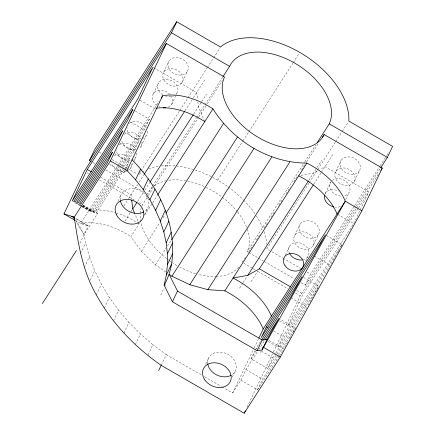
<?xml version="1.0" encoding="UTF-8"?>
<svg xmlns="http://www.w3.org/2000/svg" width="435" height="435" viewBox="0 0 435 435"><rect width="100%" height="100%" fill="white"/><g stroke="black" fill="none" stroke-linecap="round" stroke-linejoin="round"><path stroke-width="0.33" stroke-dasharray="2.17 1.63" d="M79.866 243.372L88.218 225.863L75.657 218.348M153.359 93.824L158.628 82.775M163.723 72.101L168.992 61.047M80.475 253.502L85.57 242.828L84.113 234.476L75.587 219.414M109.56 164.316L123.877 172.581L125.291 169.617M125.574 169.019L128.967 161.907L114.65 153.642M82.884 206.141L93.193 212.09L94.667 212.546L134.056 151.233L139.151 140.554L124.834 132.294M121.104 165.898L144.241 129.88L149.33 119.206L135.589 111.273M130.592 168.236L133.92 161.26M134.197 160.678L135.861 157.187M140.956 146.513L146.225 135.459M84.357 267.465L89.447 256.791L85.57 242.828M118.026 201.22L121.137 194.695M171.624 104.367L176.061 95.064M176.338 94.482L176.898 93.318M181.988 82.645A10.565 8.325 25.5 0 0 172.195 68.648A10.565 8.325 25.5 0 0 164.381 80.818A10.565 8.325 25.5 0 0 181.988 82.645L187.257 71.59A10.565 8.325 25.5 0 0 177.469 57.599A10.565 8.325 25.5 0 0 169.65 69.769A10.565 8.325 25.5 0 0 187.257 71.59M90.214 280.113L94.738 270.624L89.447 256.791M96.304 294.887L101.393 284.213L94.738 270.624M144.632 214.596L148.025 207.484M104.269 308.121L109.364 297.448L101.393 284.213M113.486 320.894L118.581 310.22L109.364 297.448M123.872 333.096L128.967 322.422L118.581 310.22M135.345 344.629L140.44 333.955L128.967 322.422M160.776 295.055L164.169 287.937M165.3 285.567L165.871 284.381M148.09 354.808L152.902 344.727L140.44 333.955M161.162 365.318L166.252 354.645L152.902 344.727M205.701 364.166L209.094 357.053M285.251 255.296L289.688 245.987M294.778 235.313L300.052 224.264M232.29 377.248L234.835 371.909M325.451 193.173L330.72 182.118A10.565 8.325 25.5 0 0 340.513 196.114M335.815 171.444L341.083 160.395M222.095 386.884L232.671 392.99L253.909 348.462M254.203 347.853L258.569 338.702M232.671 392.99L240.881 380.217L245.971 369.543L258.374 350.24M291.026 297.883L307.061 307.137L267.666 368.45L251.06 358.87L255.024 350.566M255.307 349.974L260.532 341.377M260.407 352.567L260.973 351.382M305.734 261.185L307.953 256.53M313.048 245.857A10.565 8.325 25.5 0 0 303.255 231.866A10.565 8.325 25.5 0 0 295.436 244.035A10.565 8.325 25.5 0 0 313.048 245.857L318.317 234.808A10.565 8.325 25.5 0 0 308.524 220.817A10.565 8.325 25.5 0 0 300.71 232.986A10.565 8.325 25.5 0 0 318.317 234.808M345.656 199.643L348.99 192.661M354.079 181.988A10.565 8.325 25.5 0 0 344.286 167.997A10.565 8.325 25.5 0 0 336.472 180.166A10.565 8.325 25.5 0 0 354.079 181.988L359.348 170.939A10.565 8.325 25.5 0 0 349.561 156.948A10.565 8.325 25.5 0 0 341.741 169.117A10.565 8.325 25.5 0 0 359.348 170.939M247.102 407.133L273.066 352.703M273.359 352.094L300.193 295.833L356.249 208.582M301.194 282.793L305.283 285.159L310.557 274.104L354.155 206.244M240.881 380.217L257.487 389.803L262.577 379.13L277.894 355.281M267.666 368.45L272.761 357.777L275.311 353.807M268.118 341.486L277.851 347.103L282.94 336.429L342.03 244.459L325.994 235.204M279.444 320.796L288.035 325.755L303.13 294.109L358.146 208.474M288.035 325.755L353.688 223.563L368.782 191.917L325.005 166.648L319.807 169.558M284.718 347.184L287.633 341.959M289.574 338.479L291.515 334.999M292.815 332.677L295.403 328.033L279.368 318.779M308.029 305.397L318.067 287.404M277.851 347.103L330.372 265.35L335.88 255.486M337.495 252.583L339.441 249.103M340.735 246.781L342.03 244.459M117.379 166.192L80.562 223.498L75.413 220.523M117.744 165.621L159.417 100.757M82.231 206.549L90.246 211.176L119.239 166.05M119.603 165.479L149.33 119.206M90.246 211.176L91.72 211.633L120.734 166.469M93.193 212.09L122.007 167.241M122.371 166.67L139.151 140.554M82.971 205.396L96.14 212.998L123.861 169.851M124.225 169.286L128.967 161.907M83.297 205.189L97.614 213.454L84.113 234.476L75.984 221.66M123.877 172.581L124.943 170.911M125.302 170.357L127.798 166.469M139.564 173.048L140.663 171.336M141.027 170.765L179.497 110.892M179.862 110.321L187.556 98.343M187.925 97.777L206.973 68.121M207.343 67.55L213.204 58.426M213.569 57.855L220.164 47.594M123.899 205.869L128.184 199.203M128.537 198.648L137.639 184.483M139.108 182.2L143.876 174.783M184.951 110.838L193.02 98.283M193.39 97.712L204.896 79.795M124.91 221.11L130.62 212.22M130.978 211.666L132.05 210.002M137.531 201.47L143.398 192.335M144.866 190.051L149.635 182.629M193.646 114.122L201.269 102.258M201.623 101.703L206.62 93.927M152.299 186.675L147.536 194.092A57.627 35.306 32.7 0 1 153.185 186.784M152.663 186.104L196.261 118.244M196.625 117.673L204.689 105.129M205.054 104.558L222.638 77.185M141.946 205.891A57.627 35.306 32.7 0 1 142.441 204.765L147.938 196.212M148.308 195.641L153.066 188.225M154.534 185.946L198.496 117.515M198.866 116.944L206.924 104.4M207.288 103.829L222.312 80.448M165.844 272.049L155.398 264.839L141.413 251.327L130.891 236.602L139.097 223.829L135.138 214.493M144.599 215.265L152.304 203.275M152.669 202.705L157.437 195.282M141.413 251.327L159.732 222.812M160.096 222.247L161.195 220.534M163.027 217.685L165.224 214.259M155.398 264.839L166.023 248.303M167.486 246.02L171.151 240.321M217.717 180.15L242.627 141.37M242.996 140.804L248.494 132.245M248.858 131.68L292.82 63.249M293.19 62.678L299.052 53.554M248.309 252.267L247.167 251.604L304.321 162.647M304.685 162.076L315.674 144.969M242.077 262.278L245.737 256.579M248.668 252.017L253.431 244.6M256.362 240.038L260.391 233.769M264.056 228.065L268.085 221.79M271.016 217.228L275.045 210.959M278.71 205.255L282.739 198.98M286.04 193.847L290.433 187.006M293.734 181.874L297.399 176.17M301.428 169.9L305.087 164.196M306.555 161.912L318.643 143.099M239.598 288.079L242.812 283.082M243.165 282.522L247.091 276.415M308.687 180.536L316.669 168.117M317.028 167.562L321.666 160.341M308.91 183.255L266.78 248.836L269.7 250.517M309.28 182.684L317.338 170.139M317.702 169.568L335.287 142.196M335.657 141.625L341.883 131.93M342.253 131.359L348.478 121.664M251.147 281.608L257.928 271.059M313.635 184.342L320.97 172.929M321.334 172.358L333.21 153.87M251.06 358.87L256.171 350.92M258.738 349.669L264.572 340.589M354.52 205.673L379.798 166.328M380.163 165.757L386.394 156.062M386.758 155.491L388.955 152.071M305.283 285.159L355.841 206.462M356.211 205.891L380.391 168.253M356.613 208.012L378.597 173.793M358.511 207.903L368.782 191.917M275.676 353.236L318.714 286.246L302.113 276.66M278.259 354.715L295.403 328.033M257.487 389.803L279.004 356.308M279.368 355.738L283.745 348.924L267.715 339.67M317.501 170.852L313.456 173.114L299.971 175.626M96.14 212.998L97.614 213.454M153.495 67.637L196.691 92.573L197.512 99.3M140.108 100.267L154.425 108.532A57.512 35.23 32.7 0 1 155.627 108.32M337.652 214.308L353.688 223.563M133.3 109.952L135.019 110.941M130.5 121.947L144.241 129.88M119.745 142.968L134.056 151.233M314.342 256.095L330.372 265.35M99.359 152.185L101.692 153.533M112.197 159.596L126.792 168.019M127.373 168.356L137.297 174.087M272.033 251.865L282.538 257.933M283.125 258.27L300.634 268.379M307.056 272.082L310.557 274.104M92.927 162.565L95.265 163.913M105.787 169.987L143.528 191.775M248.885 252.599L258.047 257.884M258.618 258.216L263.197 260.859M264.355 261.527L294.174 278.743M100.686 177.241L131.038 194.76L131.528 198.8M296.708 290.401L303.13 294.109M87.261 172.907L88.435 173.587M99.588 180.025L135.399 200.698M138.923 202.732L142.441 204.765M243.834 263.295L252.643 268.379M253.23 268.721L255.579 270.075M257.928 271.429L287.867 288.715M295.495 293.119L300.193 295.833M82.645 205.603L94.667 212.546M80.024 204.488L82.313 205.809M78.55 204.031L81.41 205.684M81.987 206.016L91.72 211.633M76.5 203.243L81.655 206.223M75.027 202.792L88.773 210.725A57.512 35.23 32.7 0 1 115.683 212.807M273.784 331.138L282.94 336.429M75.619 218.587L88.218 225.863L80.562 223.498A57.512 35.23 32.7 0 1 130.891 236.602M256.155 348.19L257.297 348.854M261.31 351.17L272.761 357.777M245.971 369.543L262.577 379.13M166.252 354.645L201.519 375.003M204.461 376.705L221.507 386.541M204.749 121.637L198.414 106.7L197.838 101.991M207.642 362.997A14.888 11.729 25.5 0 1 227.293 354.03A14.888 11.729 25.5 0 1 231.703 374.965M147.65 198.115A14.888 11.729 25.5 0 1 144.817 211.241M120.321 200.209A14.888 11.729 25.5 0 1 128.977 189.002A14.888 11.729 25.5 0 1 145.66 195.108M146.046 195.581A14.888 11.729 25.5 0 1 147.378 197.599M238.81 267.242A57.627 35.306 32.7 0 1 217.38 276.459M216.684 276.502A57.627 35.306 32.7 0 1 198.186 274.376M195.581 273.642A57.627 35.306 32.7 0 1 178.758 266.546M176.985 265.546A57.627 35.306 32.7 0 1 171.428 262.077M170.884 261.707A57.627 35.306 32.7 0 1 169.264 260.57M168.731 260.184A57.627 35.306 32.7 0 1 167.154 259.015M166.638 258.618A57.627 35.306 32.7 0 1 140.973 222.584M140.826 221.904A57.627 35.306 32.7 0 1 140.19 214.031M140.228 213.373A57.627 35.306 32.7 0 1 141.119 208.262M116.314 212.998A57.512 35.23 32.7 0 1 137.047 222.513M137.563 222.834A57.512 35.23 32.7 0 1 139.097 223.829M154.169 185.99A57.627 35.306 32.7 0 1 166.148 180.732M168.791 180.264A57.627 35.306 32.7 0 1 185.669 180.737M187.567 181.096A57.627 35.306 32.7 0 1 205.374 187.055M205.994 187.344A57.627 35.306 32.7 0 1 237.282 211.644M237.717 212.188A57.627 35.306 32.7 0 1 247.151 228.669M247.368 229.288A57.627 35.306 32.7 0 1 247.167 251.604M136.894 152.968A10.565 8.325 25.5 0 1 133.442 159.476M129.994 160.613A10.565 8.325 25.5 0 1 116.564 149.732M119.076 145.002A10.565 8.325 25.5 0 1 135.872 149.553M162.782 94.786A10.565 8.325 25.5 0 1 159.009 82.242A10.565 8.325 25.5 0 1 173.206 81.611A10.565 8.325 25.5 0 1 176.229 94.188M174.473 95.608A10.565 8.325 25.5 0 1 165.768 96.195M131.626 164.017A10.565 8.325 25.5 0 1 127.112 171.042M126.547 171.254A10.565 8.325 25.5 0 1 111.355 162.483M114.258 155.714A10.565 8.325 25.5 0 1 130.598 160.602M170.966 95.651A10.565 8.325 25.5 0 1 168.144 107.173M159.977 107.064A10.565 8.325 25.5 0 1 158.954 106.635M157.051 105.531A10.565 8.325 25.5 0 1 154.974 92.079A10.565 8.325 25.5 0 1 170.58 95.129M332.199 180.481A10.565 8.325 25.5 0 1 347.94 183.423A10.565 8.325 25.5 0 1 344.351 195.853M289.683 253.627A10.565 8.325 25.5 0 1 294.321 242.801A10.565 8.325 25.5 0 1 307.964 248.896A10.565 8.325 25.5 0 1 303.32 259.722M340.235 206.522A10.565 8.325 25.5 0 1 335.238 207.163M324.94 194.135A10.565 8.325 25.5 0 1 338.615 191.15M141.989 142.294A10.565 8.325 25.5 0 1 138.531 148.797M135.089 149.934A10.565 8.325 25.5 0 1 121.653 140.184M124.165 134.328A10.565 8.325 25.5 0 1 140.962 138.874M138.944 174.359A76.837 47.072 32.7 0 1 141.527 172.456M142.076 172.102A76.837 47.072 32.7 0 1 144.964 170.449M148.705 168.775A76.837 47.072 32.7 0 1 158.688 166.154M161.363 165.811A76.837 47.072 32.7 0 1 227.864 186.68M228.413 187.072A76.837 47.072 32.7 0 1 243.263 199.73M243.736 200.209A76.837 47.072 32.7 0 1 254.91 213.694M256.378 215.907A76.837 47.072 32.7 0 1 263.208 229.153M264.11 231.643A76.837 47.072 32.7 0 1 266.731 244.285M147.258 131.239A10.565 8.325 25.5 0 1 142.745 138.27M140.358 138.885A10.565 8.325 25.5 0 1 126.993 127.455M129.44 123.279A10.565 8.325 25.5 0 1 146.231 127.825"/><path stroke-width="0.65" d="M161.206 97.978L162.63 95.76A57.512 35.23 32.7 0 1 212.96 108.864C232.828 140.684 268.982 163.027 306.892 163.087A57.512 35.23 32.7 0 1 345.287 201.204L262.049 350.012L257.085 350.653L172.401 301.765L164.153 285.224L166.393 275.002L167.48 264.464L167.404 253.697L166.165 242.806L163.772 231.866L160.249 220.985L155.621 210.241L149.928 199.736L143.218 189.546L135.551 179.769L126.987 170.482L110.387 160.896L166.393 43.473L224.509 77.028A57.627 35.306 32.7 0 0 259.048 137.808A57.627 35.306 32.7 0 0 324.14 134.54L382.256 168.095L361.893 210.79L280.298 357.048L244.187 413.25L161.162 365.318C134.73 346.972 111.904 323.134 96.304 294.887C82.65 271.114 78.099 243.845 74.276 217.098L110.387 160.896M164.153 285.224C175.126 265.894 174.065 242.143 168.862 221.192C162.391 197.881 149.009 176.936 132.082 159.808M74.836 220.192L63.961 213.911L84.325 171.211L166.393 43.473M91.171 161.554L89.414 160.537L94.689 149.488L176.751 21.75L220.529 47.023A76.837 47.072 32.7 0 1 299.78 52.412A76.837 47.072 32.7 0 1 348.843 121.099L392.62 146.367L387.351 157.421L380.755 167.682M87.261 169.492L72.166 201.139L137.819 98.946L152.913 67.3L87.261 169.492L91.345 171.847M89.414 160.537L171.482 32.799L176.751 21.75M126.987 170.482L162.63 95.76M135.551 179.769L140.641 169.095M143.218 189.546L148.308 178.872M149.928 199.736L155.018 189.056M155.621 210.241L160.711 199.567M160.249 220.985L165.338 210.312M163.772 231.866L168.862 221.192M166.165 242.806L171.259 232.132M167.404 253.697L172.499 243.024M167.48 264.464L172.575 253.79M166.393 275.002L171.488 264.328M172.401 301.765L177.491 291.091L169.248 274.55M158.617 370.658L161.162 365.318M258.858 338.093L263.224 328.942L345.287 201.204L361.893 210.79M266.34 326.843L261.245 337.517L313.765 255.764L325.423 234.873L266.34 326.843L268.052 327.838M257.085 350.653L262.18 339.98L267.139 339.338L278.797 318.447L264.937 340.018M262.104 349.011L263.235 346.641M262.049 350.012L267.139 339.338M244.187 413.25L245.356 410.803M42.38 303.554L76.473 250.484M144.241 174.212L184.587 111.409M134.611 213.248L132.762 208.892L136.797 202.612M149.999 182.058L193.276 114.693M223.008 76.614L229.598 66.354A57.627 35.306 32.7 0 1 294.691 63.086A57.627 35.306 32.7 0 1 329.23 123.866L387.351 157.421M157.802 194.711L212.96 108.864M165.958 213.123L223.476 123.589M171.515 239.75L237.461 137.101M169.144 274.322L171.896 276.22L253.958 148.482M171.896 276.22L189.78 284.691L271.842 156.953M189.78 284.691L207.832 289.672L289.9 161.934M317.142 142.685L329.23 123.866M322.308 137.395L324.14 134.54M207.832 289.672L224.824 290.825L306.892 163.087M271.429 316.169A57.512 35.23 32.7 0 0 233.029 278.052L247.803 275.306L308.323 181.107M247.803 275.306L259.352 268.835L313.271 184.913M261.625 339.675L302.113 276.66L290.455 297.551L263.099 340.132M380.794 170.373L382.256 168.095M63.961 213.911L74.276 217.098M171.482 32.799L229.598 66.354M259.352 268.835L290.874 287.035M71.612 216.277L73.901 217.598M177.491 291.091L262.18 339.98M263.692 347.462L280.298 357.048M72.803 216.646L74.923 219.985M131.696 200.143L132.762 208.892M231.132 375.296A14.888 11.729 25.5 0 1 216.63 374.932A14.888 11.729 25.5 0 1 207.707 363.638M143.713 211.927A14.888 11.729 25.5 0 1 120.424 200.85M224.824 290.825A57.512 35.23 32.7 0 1 263.224 328.942M156.241 108.228A57.512 35.23 32.7 0 1 204.749 121.637M165.757 107.793A10.565 8.325 25.5 0 1 163.147 107.815M302.086 259.956A10.565 8.325 25.5 0 1 289.683 253.627M298.682 175.865A57.512 35.23 32.7 0 1 337.081 213.976M333.906 206.951A10.565 8.325 25.5 0 1 324.592 195.168M112.36 152.321L107.271 162.994L81.008 203.868L79.534 203.417L112.36 152.321M122.545 130.973L117.45 141.647L78.061 202.96L76.587 202.503L122.545 130.973M132.729 109.62L127.634 120.294L75.114 202.047L73.64 201.595L132.729 109.62M204.928 380.016A14.888 11.729 25.5 0 0 229.745 382.582A14.888 11.729 25.5 0 0 215.945 362.866A14.888 11.729 25.5 0 0 204.928 380.016M116.428 214.738A14.888 11.729 25.5 0 0 141.174 220.681A14.888 11.729 25.5 0 0 130.87 199.872A14.888 11.729 25.5 0 0 116.428 214.738M285.077 265.758A10.565 8.325 25.5 0 0 302.684 267.585A10.565 8.325 25.5 0 0 292.891 253.589A10.565 8.325 25.5 0 0 285.077 265.758"/></g></svg>
